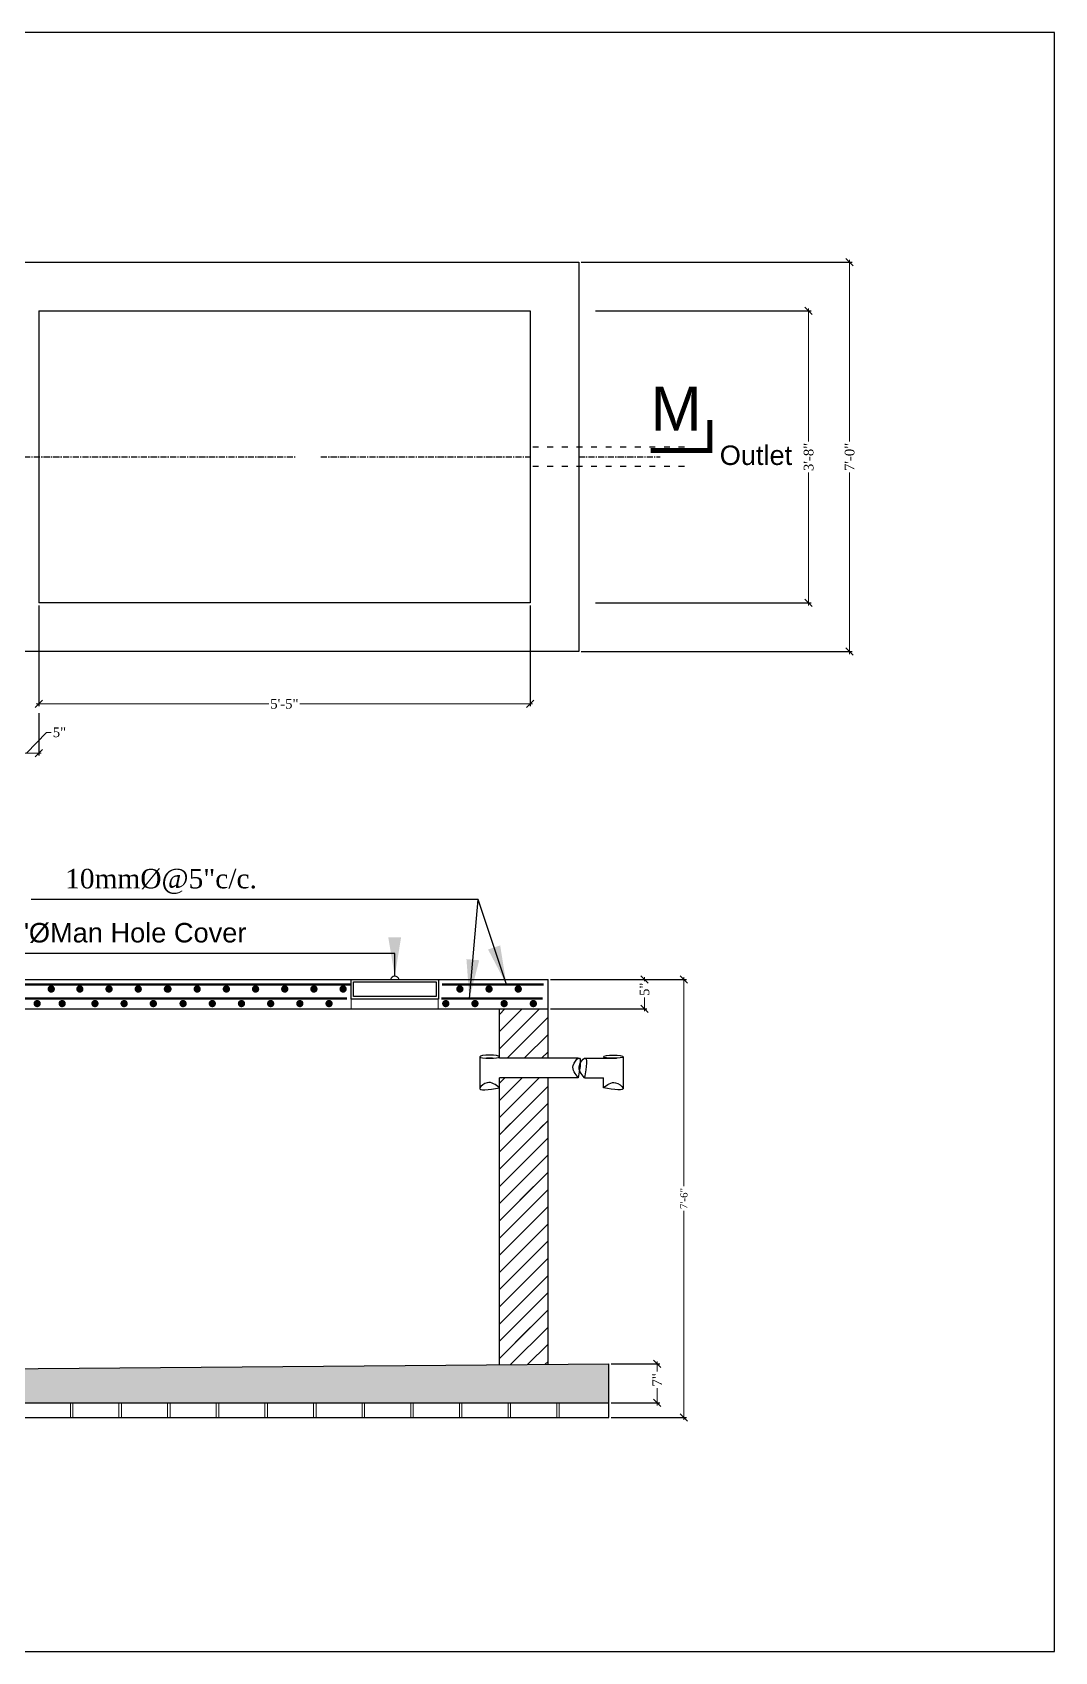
# Model space of a CAD drawing. Header units: inches. Extents: x -163735 to 106394, y -4543 to 35159.
# Drawn here: x -37088 to -36668, y 14769 to 15434 of the extents above; entities that cross this region are included whole.
import ezdxf

# ---------------------------------------------------------------- set-up
doc = ezdxf.new("R2010")
doc.units = ezdxf.units.IN
doc.header["$MEASUREMENT"] = 0
doc.linetypes.add('ACAD_ISO03W100', pattern=[30, 12, -18])
doc.linetypes.add('CENTER', pattern=[2, 1.25, -0.25, 0.25, -0.25])
for name, color, linetype, lineweight in [('Arrosize', 4, 'Continuous', 0), ('brick', 133, 'Continuous', 9), ('COLORCOLUMN', 7, 'Continuous', 9), ('column', 50, 'Continuous', 30), ('DIMENSION', 7, 'Continuous', 0), ('Dimenson', 16, 'Continuous', 9), ('Reinforcement', 240, 'Continuous', 9)]:
    doc.layers.add(name, color=color, linetype=linetype, lineweight=lineweight)
doc.layers.add('LINE', color=130, linetype='Continuous')
doc.styles.add('ARIAL', font='arial.ttf')
doc.styles.get("Standard").update_dxf_attribs({"font": 'times.ttf'})
doc.dimstyles.new('column', dxfattribs={"dimtxt": 2, "dimasz": 3, "dimexe": 1, "dimexo": 1, "dimgap": 1, "dimtad": 0, "dimdec": 1, "dimzin": 0, "dimdsep": 46, "dimlunit": 4, "dimtxsty": 'Standard', "dimblk": 'OBLIQUE', "dimcen": 3, "dimdle": 1, "dimclrd": 155, "dimclre": 155, "dimclrt": 155, "dimadec": 0, "dimazin": 0, "dimtfac": 1, "dimtdec": 1, "dimtofl": 0, "dimtmove": 0, "dimatfit": 3, "dimldrblk": 'CLOSEDBLANK', "dimfxl": 1, "dimtolj": 1, "dimtzin": 0, "dimlwd": 5, "dimarcsym": 0})
doc.dimstyles.get("Standard").update_dxf_attribs({"dimscale": 4, "dimtxt": 0.4925, "dimasz": 0.18, "dimexe": 0.18, "dimexo": 0.0625, "dimgap": 0.09, "dimtad": 0, "dimdec": 4, "dimzin": 0, "dimdsep": 46, "dimlunit": 4, "dimtxsty": 'Standard', "dimcen": 0.09, "dimclrt": 1, "dimadec": 0, "dimazin": 0, "dimtfac": 1, "dimtdec": 4, "dimtofl": 0, "dimtmove": 0, "dimatfit": 3, "dimfxl": 1, "dimtolj": 1, "dimtzin": 0, "dimarcsym": 0})

# ---------------------------------------------------------------- blocks, each defined once
blk = doc.blocks.new('_Oblique')
at = {"color": 0, "linetype": 'ByBlock', "lineweight": -2}
blk.add_line((-0.5, -0.5), (0.5, 0.5), dxfattribs=at)
blk = doc.blocks.new('*D340')
at = {"layer": 'Defpoints', "color": 0, "lineweight": 30}
for p in [(-36857.63, 15319.97), (-36768.98, 15319.97), (-36857.63, 15199.97)]:
    blk.add_point(p, dxfattribs=at)
at = {"layer": 'Reinforcement', "color": 155, "lineweight": -2}
for p, q in [((-36856.63, 15319.97), (-36767.98, 15319.97)), ((-36856.63, 15199.97), (-36767.98, 15199.97))]:
    blk.add_line(p, q, dxfattribs=at)
at = {"layer": 'Reinforcement', "color": 155, "lineweight": 5}
for p, q in [((-36768.98, 15320.97), (-36768.98, 15266.33)), ((-36768.98, 15198.97), (-36768.98, 15253.61))]:
    blk.add_line(p, q, dxfattribs=at)
at = {"layer": 'Reinforcement', "color": 155, "lineweight": 5, "xscale": 3, "yscale": 3, "zscale": 3}
for p, rotation in [((-36768.98, 15319.97), 90), ((-36768.98, 15199.97), 270)]:
    blk.add_blockref('_Oblique', p, dxfattribs=dict(at, rotation=rotation))
at = {"layer": 'Reinforcement', "color": 155, "insert": (-36768.98, 15259.97), "char_height": 4, "attachment_point": 5, "rotation": 90}
blk.add_mtext('\\A1;3\'-8"', dxfattribs=at)
blk = doc.blocks.new('_ClosedBlank')
at = {"color": 0, "linetype": 'ByBlock', "lineweight": -2}
for p, q in [((-1, 0.17), (0, 0)), ((-1, 0.17), (-1, -0.17)), ((0, 0), (-1, -0.17))]:
    blk.add_line(p, q, dxfattribs=at)
blk = doc.blocks.new('*D341')
at = {"layer": 'Defpoints', "color": 0, "lineweight": 30}
for p in [(-36863.52, 15339.97), (-36863.52, 15179.97), (-36752.12, 15179.97)]:
    blk.add_point(p, dxfattribs=at)
at = {"layer": 'Reinforcement', "color": 155, "lineweight": -2}
for p, q in [((-36862.52, 15339.97), (-36751.12, 15339.97)), ((-36862.52, 15179.97), (-36751.12, 15179.97))]:
    blk.add_line(p, q, dxfattribs=at)
at = {"layer": 'Reinforcement', "color": 155, "lineweight": 5}
for p, q in [((-36752.12, 15340.97), (-36752.12, 15266.34)), ((-36752.12, 15178.97), (-36752.12, 15253.6))]:
    blk.add_line(p, q, dxfattribs=at)
at = {"layer": 'Reinforcement', "color": 155, "lineweight": 5, "xscale": 3, "yscale": 3, "zscale": 3}
for p, rotation in [((-36752.12, 15339.97), 90), ((-36752.12, 15179.97), 270)]:
    blk.add_blockref('_Oblique', p, dxfattribs=dict(at, rotation=rotation))
at = {"layer": 'Reinforcement', "color": 155, "insert": (-36752.12, 15259.97), "char_height": 4, "attachment_point": 5, "rotation": 90}
blk.add_mtext('\\A1;7\'-0"', dxfattribs=at)
blk = doc.blocks.new('*D342')
at = {"layer": 'Defpoints', "color": 0, "lineweight": 30}
for p in [(-37095.52, 15179.85), (-37085.52, 15155.72), (-37085.52, 15138.22)]:
    blk.add_point(p, dxfattribs=at)
at = {"layer": 'Reinforcement', "color": 155, "lineweight": -2}
for p, q in [((-37095.52, 15178.85), (-37095.52, 15137.22)), ((-37085.52, 15154.72), (-37085.52, 15137.22))]:
    blk.add_line(p, q, dxfattribs=at)
at = {"layer": 'Reinforcement', "color": 155, "lineweight": 5}
for p, q in [((-37090.52, 15138.22), (-37082.35, 15146.79)), ((-37082.35, 15146.79), (-37080.35, 15146.79)), ((-37096.52, 15138.22), (-37084.52, 15138.22))]:
    blk.add_line(p, q, dxfattribs=at)
at = {"layer": 'Reinforcement', "color": 155, "lineweight": 5, "xscale": 3, "yscale": 3, "zscale": 3, "rotation": 180}
blk.add_blockref('_Oblique', (-37095.52, 15138.22), dxfattribs=at)
at = {"layer": 'Reinforcement', "color": 155, "lineweight": 5, "xscale": 3, "yscale": 3, "zscale": 3}
blk.add_blockref('_Oblique', (-37085.52, 15138.22), dxfattribs=at)
at = {"layer": 'Reinforcement', "color": 155, "insert": (-37077, 15146.79), "char_height": 4, "attachment_point": 5}
blk.add_mtext('\\A1;5"', dxfattribs=at)
blk = doc.blocks.new('*D353')
at = {"layer": 'Defpoints', "color": 0, "lineweight": 30}
for p in [(-36876.13, 15045.21), (-36836.46, 15045.21), (-36876.13, 15033.21)]:
    blk.add_point(p, dxfattribs=at)
at = {"layer": 'Reinforcement', "color": 155, "lineweight": -2}
for p, q in [((-36875.13, 15045.21), (-36835.46, 15045.21)), ((-36875.13, 15033.21), (-36835.46, 15033.21))]:
    blk.add_line(p, q, dxfattribs=at)
at = {"layer": 'Reinforcement', "color": 155, "lineweight": 5}
for p, q in [((-36836.46, 15046.21), (-36836.46, 15044.55)), ((-36836.46, 15032.21), (-36836.46, 15037.86))]:
    blk.add_line(p, q, dxfattribs=at)
at = {"layer": 'Reinforcement', "color": 155, "lineweight": 5, "xscale": 3, "yscale": 3, "zscale": 3}
for p, rotation in [((-36836.46, 15045.21), 90), ((-36836.46, 15033.21), 270)]:
    blk.add_blockref('_Oblique', p, dxfattribs=dict(at, rotation=rotation))
at = {"layer": 'Reinforcement', "color": 155, "insert": (-36836.46, 15041.21), "char_height": 4, "attachment_point": 5, "rotation": 90}
blk.add_mtext('\\A1;5"', dxfattribs=at)
blk = doc.blocks.new('*D354')
at = {"layer": 'Defpoints', "color": 0, "lineweight": 30}
for p in [(-36851.13, 14887.25), (-36831.22, 14887.25), (-36851.13, 14871.21)]:
    blk.add_point(p, dxfattribs=at)
at = {"layer": 'Reinforcement', "color": 155, "lineweight": -2}
for p, q in [((-36850.13, 14887.25), (-36830.22, 14887.25)), ((-36850.13, 14871.21), (-36830.22, 14871.21))]:
    blk.add_line(p, q, dxfattribs=at)
at = {"layer": 'Reinforcement', "color": 155, "lineweight": 5}
for p, q in [((-36831.22, 14888.25), (-36831.22, 14884.07)), ((-36831.22, 14870.21), (-36831.22, 14877.32))]:
    blk.add_line(p, q, dxfattribs=at)
at = {"layer": 'Reinforcement', "color": 155, "lineweight": 5, "xscale": 3, "yscale": 3, "zscale": 3}
for p, rotation in [((-36831.22, 14887.25), 90), ((-36831.22, 14871.21), 270)]:
    blk.add_blockref('_Oblique', p, dxfattribs=dict(at, rotation=rotation))
at = {"layer": 'Reinforcement', "color": 155, "insert": (-36831.22, 14880.7), "char_height": 4, "attachment_point": 5, "rotation": 90}
blk.add_mtext('\\A1;7"', dxfattribs=at)
blk = doc.blocks.new('*D355')
at = {"layer": 'Defpoints', "color": 0, "lineweight": 30}
for p in [(-36874, 15045.21), (-36820.26, 15045.21), (-36851.13, 14865.21)]:
    blk.add_point(p, dxfattribs=at)
at = {"layer": 'Reinforcement', "color": 155, "lineweight": -2}
for p, q in [((-36873, 15045.21), (-36819.26, 15045.21)), ((-36850.13, 14865.21), (-36819.26, 14865.21))]:
    blk.add_line(p, q, dxfattribs=at)
at = {"layer": 'Reinforcement', "color": 155, "lineweight": 5}
for p, q in [((-36820.26, 15046.21), (-36820.26, 14960.23)), ((-36820.26, 14864.21), (-36820.26, 14950.18))]:
    blk.add_line(p, q, dxfattribs=at)
at = {"layer": 'Reinforcement', "color": 155, "lineweight": 5, "xscale": 3, "yscale": 3, "zscale": 3}
for p, rotation in [((-36820.26, 15045.21), 90), ((-36820.26, 14865.21), 270)]:
    blk.add_blockref('_Oblique', p, dxfattribs=dict(at, rotation=rotation))
at = {"layer": 'Reinforcement', "color": 155, "insert": (-36820.26, 14955.21), "char_height": 3, "attachment_point": 5, "rotation": 90}
blk.add_mtext('\\A1;7\'-6"', dxfattribs=at)
blk = doc.blocks.new('*D357')
at = {"layer": 'Defpoints', "color": 0, "lineweight": 30}
for p in [(-37085.52, 15199.97), (-36883.52, 15199.97), (-36883.52, 15158.5)]:
    blk.add_point(p, dxfattribs=at)
at = {"layer": 'Reinforcement', "color": 155, "lineweight": -2}
for p, q in [((-37085.52, 15198.97), (-37085.52, 15157.5)), ((-36883.52, 15198.97), (-36883.52, 15157.5))]:
    blk.add_line(p, q, dxfattribs=at)
at = {"layer": 'Reinforcement', "color": 155, "lineweight": 5}
for p, q in [((-37086.52, 15158.5), (-36990.86, 15158.5)), ((-36882.52, 15158.5), (-36978.18, 15158.5))]:
    blk.add_line(p, q, dxfattribs=at)
at = {"layer": 'Reinforcement', "color": 155, "lineweight": 5, "xscale": 3, "yscale": 3, "zscale": 3, "rotation": 180}
blk.add_blockref('_Oblique', (-37085.52, 15158.5), dxfattribs=at)
at = {"layer": 'Reinforcement', "color": 155, "lineweight": 5, "xscale": 3, "yscale": 3, "zscale": 3}
blk.add_blockref('_Oblique', (-36883.52, 15158.5), dxfattribs=at)
at = {"layer": 'Reinforcement', "color": 155, "insert": (-36984.52, 15158.5), "char_height": 4, "attachment_point": 5}
blk.add_mtext('\\A1;5\'-5"', dxfattribs=at)

msp = doc.modelspace()

# ---------------------------------------------------------------- hatches: boundary and pattern name
at = {"layer": 'column'}
h = msp.add_hatch(dxfattribs=at)
h.set_pattern_fill('AR-CONC', style=0)
h.set_pattern_definition([(50, (-52421.871, 16892.9235), (7.1726018, -0.6275213), [0.75, -8.25]), (355, (-52421.871, 16892.9235), (-1.3875133, 7.5219213), [0.6, -6.6]), (100.4514, (-52421.273, 16892.871), (5.7850938, 6.8943954), [0.637402, -7.011421]), (46.1842, (-52421.871, 16894.9235), (10.6724105, -1.65519), [1.125, -12.375]), (96.6356, (-52420.982, 16894.786), (9.346627, 9.741179), [0.956103, -10.51713]), (351.1842, (-52421.871, 16894.924), (9.3466195, 9.741186), [0.9, -9.9]), (21, (-52420.871, 16894.4235), (5.9690705, -4.026189), [0.75, -8.25]), (326, (-52420.871, 16894.4235), (2.4331533, 7.2515005), [0.6, -6.6]), (71.4514, (-52420.3735, 16894.088), (8.4022263, 3.225305), [0.637402, -7.011421]), (37.5, (-52421.871, 16892.9235), (0.12159855, 3.32893854), [0, -6.52, 0, -6.7, 0, -6.625]), (7.5, (-52421.871, 16892.9235), (2.6306954, 3.9441171), [0, -3.82, 0, -6.37, 0, -2.525]), (327.5, (-52424.101, 16892.9235), (5.33822436, -0.2255487), [0, -2.5, 0, -7.8, 0, -10.35]), (317.5, (-52425.101, 16892.9235), (5.8318617, 1.0010498), [0, -3.25, 0, -5.18, 0, -7.35])])
h.paths.add_polyline_path([(-37345.13, 14883.16), (-37345.13, 14871.21), (-36851.13, 14871.21), (-36851.13, 14887.25)])

# ---------------------------------------------------------------- linework, layer by layer
at = {"layer": 'brick', "color": 7}
for p, q in [((-37072.52, 14871.21), (-37072.52, 14865.21)), ((-37071.52, 14871.21), (-37071.52, 14865.21)), ((-37052.52, 14871.21), (-37052.52, 14865.21)), ((-37051.52, 14871.21), (-37051.52, 14865.21)), ((-37032.52, 14871.21), (-37032.52, 14865.21)), ((-37031.52, 14871.21), (-37031.52, 14865.21)), ((-37012.52, 14871.21), (-37012.52, 14865.21)), ((-37011.52, 14871.21), (-37011.52, 14865.21)), ((-36992.52, 14871.21), (-36992.52, 14865.21)), ((-36991.52, 14871.21), (-36991.52, 14865.21)), ((-36972.52, 14871.21), (-36972.52, 14865.21)), ((-36971.52, 14871.21), (-36971.52, 14865.21)), ((-36952.52, 14871.21), (-36952.52, 14865.21)), ((-36951.52, 14871.21), (-36951.52, 14865.21)), ((-36932.52, 14871.21), (-36932.52, 14865.21)), ((-36931.52, 14871.21), (-36931.52, 14865.21)), ((-36912.52, 14871.21), (-36912.52, 14865.21)), ((-36911.52, 14871.21), (-36911.52, 14865.21)), ((-36892.52, 14871.21), (-36892.52, 14865.21)), ((-36891.52, 14871.21), (-36891.52, 14865.21)), ((-36872.52, 14871.21), (-36872.52, 14865.21)), ((-36871.52, 14871.21), (-36871.52, 14865.21))]:
    msp.add_line(p, q, dxfattribs=at)
at = {"layer": 'COLORCOLUMN', "color": 7}
for p, q in [((-36957.13, 15037.21), (-36957.13, 15033.21)), ((-36921.23, 15037.21), (-36921.23, 15033.21))]:
    msp.add_line(p, q, dxfattribs=at)
at = {"layer": 'COLORCOLUMN', "color": 7, "const_width": 1.5}
for points in [[(-37081.12, 15041.31, 1), (-37079.62, 15041.31, 1)], [(-37069.36, 15041.31, 1), (-37067.86, 15041.31, 1)], [(-37057.36, 15041.31, 1), (-37055.86, 15041.31, 1)], [(-37045.36, 15041.31, 1), (-37043.86, 15041.31, 1)], [(-37033.36, 15041.31, 1), (-37031.86, 15041.31, 1)], [(-37033.12, 15041.31, 1), (-37031.62, 15041.31, 1)], [(-37021.12, 15041.31, 1), (-37019.62, 15041.31, 1)], [(-37009.12, 15041.31, 1), (-37007.62, 15041.31, 1)], [(-36997.12, 15041.31, 1), (-36995.62, 15041.31, 1)], [(-36985.12, 15041.31, 1), (-36983.62, 15041.31, 1)], [(-36973.12, 15041.31, 1), (-36971.62, 15041.31, 1)], [(-36961.12, 15041.31, 1), (-36959.62, 15041.31, 1)], [(-36913.12, 15041.31, 1), (-36911.62, 15041.31, 1)], [(-36901.12, 15041.31, 1), (-36899.62, 15041.31, 1)], [(-36889.12, 15041.31, 1), (-36887.62, 15041.31, 1)], [(-37086.91, 15035.33, -1), (-37085.41, 15035.33, -1)], [(-37076.64, 15035.33, -1), (-37075.14, 15035.33, -1)], [(-37063.16, 15035.33, -1), (-37061.66, 15035.33, -1)], [(-37051.16, 15035.33, -1), (-37049.66, 15035.33, -1)], [(-37039.16, 15035.33, -1), (-37037.66, 15035.33, -1)], [(-37026.91, 15035.33, -1), (-37025.41, 15035.33, -1)], [(-37014.91, 15035.33, -1), (-37013.41, 15035.33, -1)], [(-37002.91, 15035.33, -1), (-37001.41, 15035.33, -1)], [(-36990.91, 15035.33, -1), (-36989.41, 15035.33, -1)], [(-36978.91, 15035.33, -1), (-36977.41, 15035.33, -1)], [(-36966.91, 15035.33, -1), (-36965.41, 15035.33, -1)], [(-36918.91, 15035.33, -1), (-36917.41, 15035.33, -1)], [(-36906.91, 15035.33, -1), (-36905.41, 15035.33, -1)], [(-36894.91, 15035.33, -1), (-36893.41, 15035.33, -1)], [(-36882.91, 15035.33, -1), (-36881.41, 15035.33, -1)]]:
    msp.add_lwpolyline(points, format="xyb", close=True, dxfattribs=at)
at = {"layer": 'column', "color": 7}
for p, q in [((-37210.5, 15339.97), (-36863.52, 15339.97)), ((-36863.52, 15339.97), (-36863.52, 15179.97)), ((-37085.52, 15319.97), (-37085.52, 15199.97)), ((-37085.52, 15319.97), (-36883.52, 15319.97)), ((-37085.52, 15319.97), (-36989.52, 15319.97)), ((-36883.52, 15319.97), (-36883.52, 15199.97)), ((-36883.52, 15199.97), (-37085.52, 15199.97)), ((-36989.52, 15199.97), (-37085.52, 15199.97)), ((-36863.52, 15179.97), (-37307.52, 15179.97)), ((-37320.13, 15045.21), (-36876.13, 15045.21)), ((-36876.13, 15012.88), (-36876.13, 15045.21)), ((-37320.13, 15033.21), (-36876.13, 15033.21)), ((-36896.13, 15012.88), (-36896.13, 15033.21)), ((-36896.13, 15030.91), (-36893.83, 15033.21)), ((-36896.13, 15023.84), (-36886.76, 15033.21)), ((-36896.13, 15016.77), (-36879.69, 15033.21)), ((-36892.95, 15012.88), (-36876.13, 15029.7)), ((-36885.88, 15012.88), (-36876.13, 15022.62)), ((-36904.21, 15013.49), (-36904.21, 15000.37)), ((-36898.92, 15012.88), (-36901.41, 15012.88)), ((-36863.67, 15012.88), (-36896.13, 15012.88)), ((-36878.81, 15012.88), (-36876.13, 15015.55)), ((-36861.14, 15012.88), (-36860.62, 15012.88)), ((-36860.62, 15012.88), (-36848, 15012.88)), ((-36850.53, 15012.88), (-36848.04, 15012.88)), ((-36850.53, 15012.88), (-36848.04, 15012.88)), ((-36845.25, 15013.49), (-36845.25, 15000.37)), ((-36876.13, 15004.88), (-36896.13, 15004.88)), ((-36863.67, 15004.88), (-36896.13, 15004.88)), ((-36876.13, 15004.88), (-36896.13, 15004.88)), ((-36896.13, 15000.71), (-36896.13, 15004.88)), ((-36896.13, 14995.55), (-36886.81, 15004.88)), ((-36896.13, 15002.62), (-36893.88, 15004.88)), ((-36896.13, 14988.48), (-36879.74, 15004.88)), ((-36896.13, 14981.41), (-36876.13, 15001.41)), ((-36896.13, 14886.88), (-36896.13, 15000.71)), ((-36876.13, 14887.04), (-36876.13, 15004.88)), ((-36861.14, 15004.88), (-36853.33, 15004.88)), ((-36853.33, 15000.71), (-36853.33, 15004.88)), ((-36896.13, 14974.34), (-36876.13, 14994.34)), ((-36881.27, 14989.2), (-36876.13, 14994.34)), ((-36896.13, 14967.27), (-36876.13, 14987.27)), ((-36896.13, 14981.41), (-36891.52, 14986.03)), ((-36879.43, 14983.97), (-36876.13, 14987.27)), ((-36896.13, 14960.2), (-36876.13, 14980.2)), ((-36896.13, 14953.13), (-36876.13, 14973.13)), ((-36896.13, 14946.06), (-36876.13, 14966.06)), ((-36887.69, 14954.49), (-36876.13, 14966.06)), ((-36896.13, 14938.99), (-36876.13, 14958.99)), ((-36881.05, 14954.06), (-36876.13, 14958.99)), ((-36896.13, 14931.91), (-36876.13, 14951.91)), ((-36878.58, 14949.47), (-36876.13, 14951.91)), ((-36896.13, 14924.84), (-36876.13, 14944.84)), ((-36896.13, 14917.77), (-36876.13, 14937.77)), ((-36896.13, 14910.7), (-36876.13, 14930.7)), ((-36896.13, 14903.63), (-36876.13, 14923.63)), ((-36896.13, 14896.56), (-36876.13, 14916.56)), ((-36896.13, 14889.49), (-36876.13, 14909.49)), ((-36896.13, 14903.63), (-36890.63, 14909.13)), ((-36896.13, 14896.56), (-36888.78, 14903.91)), ((-36896.13, 14889.49), (-36883.28, 14902.34)), ((-36891.63, 14886.91), (-36876.13, 14902.42)), ((-36884.5, 14886.97), (-36876.13, 14895.35)), ((-37345.13, 14883.16), (-36851.13, 14887.25)), ((-36877.37, 14887.03), (-36876.13, 14888.27)), ((-36851.13, 14865.21), (-36851.13, 14887.25))]:
    msp.add_line(p, q, dxfattribs=at)
at = {"layer": 'column', "color": 7, "linetype": 'CENTER', "ltscale": 2}
for p, q in [((-37195.52, 15259.97), (-36979.52, 15259.97)), ((-36969.52, 15259.97), (-36883.52, 15259.97)), ((-36863.52, 15259.97), (-36829.98, 15259.97))]:
    msp.add_line(p, q, dxfattribs=at)
at = {"layer": 'column', "color": 7, "linetype": 'ACAD_ISO03W100', "ltscale": 0.2}
for p, q in [((-36820.02, 15263.97), (-36883.52, 15263.97)), ((-36820.02, 15255.97), (-36883.52, 15255.97))]:
    msp.add_line(p, q, dxfattribs=at)
at = {"layer": 'column', "color": 7}
for points, const_width in [([(-36833.96, 15262.61), (-36809.6, 15262.61), (-36809.6, 15275.13)], 2), ([(-37198.13, 15043.21), (-37073.01, 15043.21)], 1), ([(-36957.13, 15043.21), (-37075.67, 15043.21)], 1), ([(-36877.94, 15043.21), (-36919.73, 15043.21)], 1), ([(-37196.26, 15037.43), (-37073.05, 15037.43)], 1), ([(-36958.79, 15037.43), (-37075.78, 15037.43)], 1), ([(-36878.39, 15037.43), (-36919.96, 15037.43)], 1)]:
    msp.add_lwpolyline(points, dxfattribs=dict(at, const_width=const_width))
for points in [[(-36957.13, 15045.21), (-36921.13, 15045.21), (-36921.13, 15037.21), (-36957.13, 15037.21)], [(-36956.13, 15044.21), (-36922.13, 15044.21), (-36922.13, 15038.21), (-36956.13, 15038.21)]]:
    msp.add_lwpolyline(points, close=True, dxfattribs=at)
msp.add_arc((-36939.13, 15044.71), 1.85, 15.66905, 164.33095, dxfattribs=at)
at = {"layer": 'column', "color": 7, "extrusion": (0, 0, -1)}
msp.add_ellipse((-36900.17, 15013.49), major_axis=(4.04, 0), ratio=0.158846, dxfattribs=at)
at = {"layer": 'column', "color": 7}
msp.add_ellipse((-36849.29, 15013.49), major_axis=(-4.04, 0), ratio=0.158846, dxfattribs=at)
for points in [[(-36863.67, 15004.88), (-36863.67, 15012.88), (-36865.77, 15009.87), (-36863.67, 15004.88)], [(-36861.14, 15004.88), (-36861.14, 15012.88), (-36863.24, 15009.87), (-36861.14, 15004.88)], [(-36896.13, 15000.71), (-36904.13, 15000.71), (-36901.13, 15002.81), (-36896.13, 15000.71)], [(-36853.33, 15000.71), (-36845.33, 15000.71), (-36848.33, 15002.81), (-36853.33, 15000.71)]]:
    msp.add_spline(points, degree=3, dxfattribs=at)
at = {"layer": 'Dimenson', "color": 7, "lineweight": 30, "ltscale": 20}
for p, q in [((-36667.84, 15434.43), (-37507, 15434.43)), ((-36667.84, 14769.03), (-36667.84, 15434.43)), ((-37507, 14769.03), (-36667.84, 14769.03))]:
    msp.add_line(p, q, dxfattribs=at)
at = {"layer": 'LINE', "color": 7}
for p, q in [((-37345.13, 14871.21), (-36851.13, 14871.21)), ((-37345.13, 14865.21), (-36851.13, 14865.21))]:
    msp.add_line(p, q, dxfattribs=at)

# ---------------------------------------------------------------- texts
at = {"layer": 'DIMENSION', "color": 7, "char_height": 8, "attachment_point": 1}
for s, insert in [('{\\fArial|b0|i0|c0|p34;Outlet}', (-36805.53, 15264.66)), ('10mm%%c@5"c/c.', (-37074.64, 15090.67)), ('{\\fArial|b0|i0|c0|p34;18"%%cMan Hole Cover}', (-37105.95, 15068.46))]:
    msp.add_mtext(s, dxfattribs=dict(at, insert=insert))
at = {"layer": 'LINE', "color": 7, "insert": (-36833.96, 15288.83), "char_height": 18, "width": 26, "attachment_point": 1, "style": 'ARIAL'}
msp.add_mtext('M', dxfattribs=at)

# ---------------------------------------------------------------- dimensions: what is measured, and where the dimension line sits
at = {"layer": 'Reinforcement', "color": 7}
for base, p1, p2, text, override, picture, middle in [((-36752.12, 15179.97), (-36863.52, 15339.97), (-36863.52, 15179.97), '7\'-0"', {"dimtxt": 4, "dimtmove": 1}, '*D341', (-36752.12, 15259.97)), ((-36768.98, 15319.97), (-36857.63, 15199.97), (-36857.63, 15319.97), '3\'-8"', {"dimtxt": 4, "dimtmove": 1}, '*D340', (-36768.98, 15259.97)), ((-36820.26, 15045.21), (-36851.13, 14865.21), (-36874, 15045.21), '7\'-6"', {"dimtxt": 3, "dimtmove": 1}, '*D355', (-36820.26, 14955.21))]:
    dim = msp.add_linear_dim(base=base, p1=p1, p2=p2, angle=90, text=text, dimstyle='column', override=override, dxfattribs=at)
    dim.commit()
    dim.dimension.update_dxf_attribs({"geometry": picture, "text_midpoint": middle})
dim = msp.add_linear_dim(base=(-36883.52, 15158.5), p1=(-37085.52, 15199.97), p2=(-36883.52, 15199.97), text='5\'-5"', dimstyle='column', override={"dimtxt": 4, "dimtmove": 1}, dxfattribs=at)
dim.commit()
dim.dimension.update_dxf_attribs({"geometry": '*D357', "text_midpoint": (-36984.52, 15158.5)})
dim = msp.add_linear_dim(base=(-37085.52, 15138.22), p1=(-37095.52, 15179.85), p2=(-37085.52, 15155.72), text='5"', dimstyle='column', override={"dimtxt": 4, "dimtmove": 1}, dxfattribs=at)
dim.commit()
dim.dimension.update_dxf_attribs({"geometry": '*D342', "text_midpoint": (-37079.35, 15146.79), "dimtype": 160})
for base, p1, p2, text, picture, middle in [((-36836.46, 15045.21), (-36876.13, 15033.21), (-36876.13, 15045.21), '5"', '*D353', (-36836.46, 15041.21)), ((-36831.22, 14887.25), (-36851.13, 14871.21), (-36851.13, 14887.25), '7"', '*D354', (-36831.22, 14880.7))]:
    dim = msp.add_linear_dim(base=base, p1=p1, p2=p2, angle=90, text=text, dimstyle='column', override={"dimtxt": 4, "dimtmove": 1}, dxfattribs=at)
    dim.commit()
    dim.dimension.update_dxf_attribs({"geometry": picture, "text_midpoint": middle, "dimtype": 160})

# ---------------------------------------------------------------- leaders
at = {"layer": 'Arrosize', "color": 7}
for points in [[(-36908.46, 15037.43), (-36904.84, 15078.12), (-37088.6, 15078.12)], [(-36893.24, 15043.21), (-36904.84, 15078.12), (-36981.74, 15078.12)], [(-36939.13, 15046.56), (-36939.15, 15055.9), (-37107.52, 15055.9)]]:
    msp.add_leader(points, dimstyle='Standard', override={"dimasz": 4}, dxfattribs=at)

doc.saveas('drawing.dxf')
